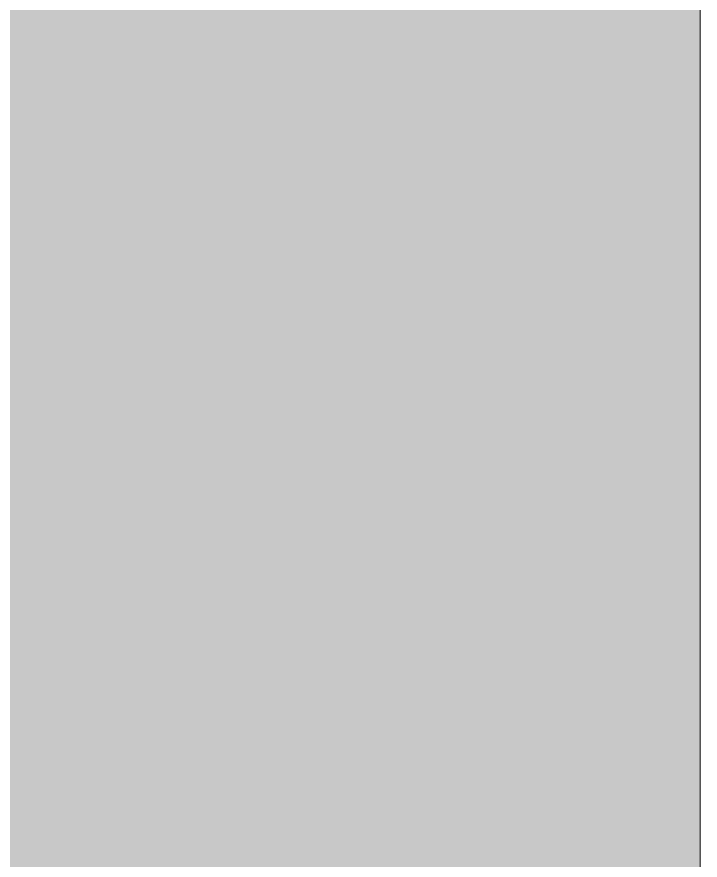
# Model space of a CAD drawing. Header units: inches. Extents: x 21035 to 27109, y -23277 to -20247.
# Drawn here: x 22812.156 to 22813.39, y -22799.024 to -22797.501 of the extents above; entities that cross this region are included whole.
import ezdxf

# ---------------------------------------------------------------- set-up
doc = ezdxf.new("R2010")
doc.units = ezdxf.units.IN
doc.header["$MEASUREMENT"] = 0
doc.layers.add('A-GLAZ-CWMG', color=51, linetype='Continuous', lineweight=9)

# ---------------------------------------------------------------- blocks, each defined once
blk = doc.blocks.new('Rectangular Mullion - Exterior 2_ x 4_5_-1142379-RCP - First Floor')
at = {"layer": 'A-GLAZ-CWMG'}
blk.add_hatch(color=256, dxfattribs=at).paths.add_polyline_path([(-2, -1.5), (-2, 3), (0, 3), (0, -1.5)], flags=0)
at = {"layer": 'A-GLAZ-CWMG', "lineweight": 13}
blk.add_line((-2, 3), (-2, -1.5), dxfattribs=at)
blk = doc.blocks.new('Rectangular Mullion - Exterior 2_ x 4_5_-1354582-RCP - First Floor')
at = {"layer": 'A-GLAZ-CWMG'}
blk.add_line((22813.3902, -22795.4278), (22813.3902, -22799.9278), dxfattribs=at)

msp = doc.modelspace()

# ---------------------------------------------------------------- block references
at = {"layer": 'A-GLAZ-CWMG', "extrusion": (0, 0, -1)}
msp.add_blockref('Rectangular Mullion - Exterior 2_ x 4_5_-1142379-RCP - First Floor', (-22811.3902, -22798.4278), dxfattribs=at)
at = {"layer": 'A-GLAZ-CWMG'}
msp.add_blockref('Rectangular Mullion - Exterior 2_ x 4_5_-1354582-RCP - First Floor', (0, 0), dxfattribs=at)

doc.saveas('drawing.dxf')
